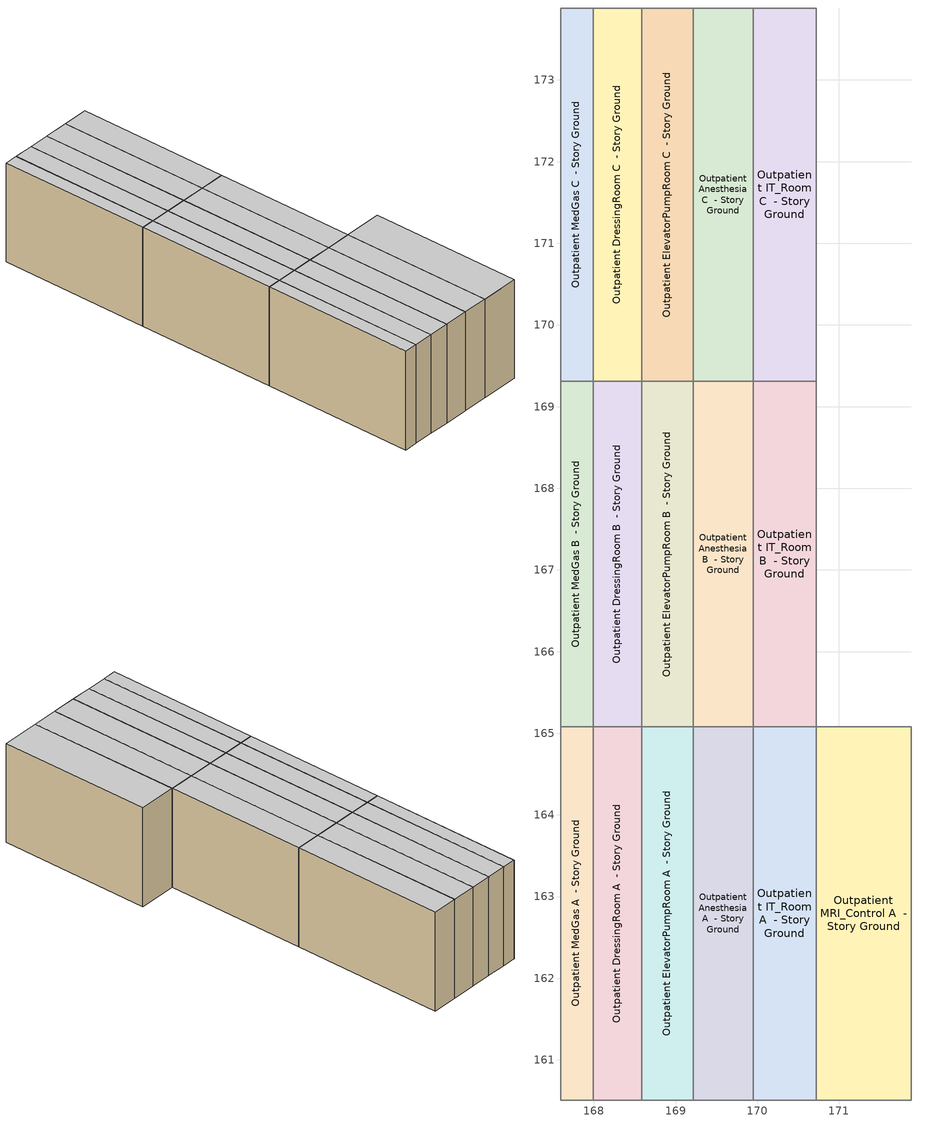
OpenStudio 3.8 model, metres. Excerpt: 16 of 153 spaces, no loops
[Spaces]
Outpatient MedGas A  - Story Ground
 floor ground (Foundation F 126 Perim 0 Area 182): 167.59,160.51 167.59,165.08 167.99,165.08 167.99,160.51 z0
 wall to Outpatient BioHazard A  - Story Ground: 167.59,165.08 167.59,160.51 z0:3.05
 wall to Outpatient MedGas B  - Story Ground: 167.99,165.08 167.59,165.08 z0:3.05
 wall to Outpatient DressingRoom A  - Story Ground: 167.99,160.51 167.99,165.08 z0:3.05
 wall adiabatic (Typical Interior Wall): 167.59,160.51 167.99,160.51 z0:3.05
 ceiling adiabatic (Typical Interior Ceiling): 167.99,160.51 167.99,165.08 167.59,165.08 167.59,160.51 z3.05
Outpatient MedGas B  - Story Ground
 floor ground (Foundation F 126 Perim 0 Area 168): 167.59,165.08 167.59,169.31 167.99,169.31 167.99,165.08 z0
 wall to Outpatient BioHazard B  - Story Ground: 167.59,169.31 167.59,165.08 z0:3.05
 wall to Outpatient MedGas C  - Story Ground: 167.99,169.31 167.59,169.31 z0:3.05
 wall to Outpatient DressingRoom B  - Story Ground: 167.99,165.08 167.99,169.31 z0:3.05
 ceiling adiabatic (Typical Interior Ceiling): 167.99,165.08 167.99,169.31 167.59,169.31 167.59,165.08 z3.05
Outpatient MedGas C  - Story Ground
 floor ground (Foundation F 126 Perim 0 Area 182): 167.59,169.31 167.59,173.88 167.99,173.88 167.99,169.31 z0
 wall to Outpatient BioHazard C  - Story Ground: 167.59,173.88 167.59,169.31 z0:3.05
 wall adiabatic (Typical Interior Wall): 167.99,173.88 167.59,173.88 z0:3.05
 wall to Outpatient DressingRoom C  - Story Ground: 167.99,169.31 167.99,173.88 z0:3.05
 ceiling adiabatic (Typical Interior Ceiling): 167.99,169.31 167.99,173.88 167.59,173.88 167.59,169.31 z3.05
Outpatient DressingRoom A  - Story Ground
 floor ground (Foundation F 126 Perim 0 Area 273): 167.99,160.51 167.99,165.08 168.59,165.08 168.59,160.51 z0
 wall to Outpatient DressingRoom B  - Story Ground: 168.59,165.08 167.99,165.08 z0:3.05
 wall to Outpatient ElevatorPumpRoom A  - Story Ground: 168.59,160.51 168.59,165.08 z0:3.05
 wall adiabatic (Typical Interior Wall): 167.99,160.51 168.59,160.51 z0:3.05
 ceiling adiabatic (Typical Interior Ceiling): 168.59,160.51 168.59,165.08 167.99,165.08 167.99,160.51 z3.05
Outpatient DressingRoom B  - Story Ground
 floor ground (Foundation F 126 Perim 0 Area 252): 167.99,165.08 167.99,169.31 168.59,169.31 168.59,165.08 z0
 wall to Outpatient DressingRoom C  - Story Ground: 168.59,169.31 167.99,169.31 z0:3.05
 wall to Outpatient ElevatorPumpRoom B  - Story Ground: 168.59,165.08 168.59,169.31 z0:3.05
 ceiling adiabatic (Typical Interior Ceiling): 168.59,165.08 168.59,169.31 167.99,169.31 167.99,165.08 z3.05
Outpatient DressingRoom C  - Story Ground
 floor ground (Foundation F 126 Perim 0 Area 273): 167.99,169.31 167.99,173.88 168.59,173.88 168.59,169.31 z0
 wall adiabatic (Typical Interior Wall): 168.59,173.88 167.99,173.88 z0:3.05
 wall to Outpatient ElevatorPumpRoom C  - Story Ground: 168.59,169.31 168.59,173.88 z0:3.05
 ceiling adiabatic (Typical Interior Ceiling): 168.59,169.31 168.59,173.88 167.99,173.88 167.99,169.31 z3.05
Outpatient ElevatorPumpRoom A  - Story Ground
 floor ground (Foundation F 126 Perim 0 Area 286): 168.59,160.51 168.59,165.08 169.21,165.08 169.21,160.51 z0
 wall to Outpatient ElevatorPumpRoom B  - Story Ground: 169.21,165.08 168.59,165.08 z0:3.05
 wall to Outpatient Anesthesia A  - Story Ground: 169.21,160.51 169.21,165.08 z0:3.05
 wall adiabatic (Typical Interior Wall): 168.59,160.51 169.21,160.51 z0:3.05
 ceiling adiabatic (Typical Interior Ceiling): 169.21,160.51 169.21,165.08 168.59,165.08 168.59,160.51 z3.05
Outpatient ElevatorPumpRoom B  - Story Ground
 floor ground (Foundation F 126 Perim 0 Area 264): 168.59,165.08 168.59,169.31 169.21,169.31 169.21,165.08 z0
 wall to Outpatient ElevatorPumpRoom C  - Story Ground: 169.21,169.31 168.59,169.31 z0:3.05
 wall to Outpatient Anesthesia B  - Story Ground: 169.21,165.08 169.21,169.31 z0:3.05
 ceiling adiabatic (Typical Interior Ceiling): 169.21,165.08 169.21,169.31 168.59,169.31 168.59,165.08 z3.05
Outpatient ElevatorPumpRoom C  - Story Ground
 floor ground (Foundation F 126 Perim 0 Area 286): 168.59,169.31 168.59,173.88 169.21,173.88 169.21,169.31 z0
 wall adiabatic (Typical Interior Wall): 169.21,173.88 168.59,173.88 z0:3.05
 wall to Outpatient Anesthesia C  - Story Ground: 169.21,169.31 169.21,173.88 z0:3.05
 ceiling adiabatic (Typical Interior Ceiling): 169.21,169.31 169.21,173.88 168.59,173.88 168.59,169.31 z3.05
Outpatient Anesthesia A  - Story Ground
 floor ground (Foundation F 126 Perim 0 Area 338): 169.21,160.51 169.21,165.08 169.95,165.08 169.95,160.51 z0
 wall to Outpatient Anesthesia B  - Story Ground: 169.95,165.08 169.21,165.08 z0:3.05
 wall to Outpatient IT_Room A  - Story Ground: 169.95,160.51 169.95,165.08 z0:3.05
 wall adiabatic (Typical Interior Wall): 169.21,160.51 169.95,160.51 z0:3.05
 ceiling adiabatic (Typical Interior Ceiling): 169.95,160.51 169.95,165.08 169.21,165.08 169.21,160.51 z3.05
Outpatient Anesthesia B  - Story Ground
 floor ground (Foundation F 126 Perim 0 Area 313): 169.21,165.08 169.21,169.31 169.95,169.31 169.95,165.08 z0
 wall to Outpatient Anesthesia C  - Story Ground: 169.95,169.31 169.21,169.31 z0:3.05
 wall to Outpatient IT_Room B  - Story Ground: 169.95,165.08 169.95,169.31 z0:3.05
 ceiling adiabatic (Typical Interior Ceiling): 169.95,165.08 169.95,169.31 169.21,169.31 169.21,165.08 z3.05
Outpatient Anesthesia C  - Story Ground
 floor ground (Foundation F 126 Perim 0 Area 338): 169.21,169.31 169.21,173.88 169.95,173.88 169.95,169.31 z0
 wall adiabatic (Typical Interior Wall): 169.95,173.88 169.21,173.88 z0:3.05
 wall to Outpatient IT_Room C  - Story Ground: 169.95,169.31 169.95,173.88 z0:3.05
 ceiling adiabatic (Typical Interior Ceiling): 169.95,169.31 169.95,173.88 169.21,173.88 169.21,169.31 z3.05
Outpatient IT_Room A  - Story Ground
 floor ground (Foundation F 126 Perim 0 Area 351): 169.95,160.51 169.95,165.08 170.72,165.08 170.72,160.51 z0
 wall to Outpatient IT_Room B  - Story Ground: 170.72,165.08 169.95,165.08 z0:3.05
 wall to Outpatient MRI_Control A  - Story Ground: 170.72,160.51 170.72,165.08 z0:3.05
 wall adiabatic (Typical Interior Wall): 169.95,160.51 170.72,160.51 z0:3.05
 ceiling adiabatic (Typical Interior Ceiling): 170.72,160.51 170.72,165.08 169.95,165.08 169.95,160.51 z3.05
Outpatient IT_Room B  - Story Ground
 floor ground (Foundation F 126 Perim 0 Area 325): 169.95,165.08 169.95,169.31 170.72,169.31 170.72,165.08 z0
 wall to Outpatient IT_Room C  - Story Ground: 170.72,169.31 169.95,169.31 z0:3.05
 wall to Outpatient MRI_Control B  - Story Ground: 170.72,165.08 170.72,169.31 z0:3.05
 ceiling adiabatic (Typical Interior Ceiling): 170.72,165.08 170.72,169.31 169.95,169.31 169.95,165.08 z3.05
Outpatient IT_Room C  - Story Ground
 floor ground (Foundation F 126 Perim 0 Area 351): 169.95,169.31 169.95,173.88 170.72,173.88 170.72,169.31 z0
 wall adiabatic (Typical Interior Wall): 170.72,173.88 169.95,173.88 z0:3.05
 wall to Outpatient MRI_Control C  - Story Ground: 170.72,169.31 170.72,173.88 z0:3.05
 ceiling adiabatic (Typical Interior Ceiling): 170.72,169.31 170.72,173.88 169.95,173.88 169.95,169.31 z3.05
Outpatient MRI_Control A  - Story Ground
 floor ground (Foundation F 126 Perim 0 Area 533): 170.72,160.51 170.72,165.08 171.89,165.08 171.89,160.51 z0
 wall to Outpatient MRI_Control B  - Story Ground: 171.89,165.08 170.72,165.08 z0:3.05
 wall to Outpatient ProcedureRoom A  - Story Ground: 171.89,160.51 171.89,165.08 z0:3.05
 wall adiabatic (Typical Interior Wall): 170.72,160.51 171.89,160.51 z0:3.05
 ceiling adiabatic (Typical Interior Ceiling): 171.89,160.51 171.89,165.08 170.72,165.08 170.72,160.51 z3.05
[Site]
Baltimore Washingto_MD_USA: Latitude {deg}=39.17; Longitude {deg}=-76.68; Time Zone {hr}=-5; Elevation {m}=47; Terrain=City
[Site:WaterMainsTemperature]
Calculation Method=Correlation; Annual Average Outdoor Air Temperature {C}=13.67; Maximum Difference In Monthly Average Outdoor Air Temperatures {deltaC}=25.27
[SizingPeriod:DesignDay] Barometric Pressure {Pa}=100762; Rain Indicator=No; Snow Indicator=No; Day of Month=21; Daylight Saving Time Indicator=No; Humidity Condition Type=Wetbulb; Dry-Bulb Temperature Range Modifier Type=DefaultMultipliers
Name | Maximum Dry-Bulb Temperature {C} | Daily Dry-Bulb Temperature Range {deltaC} | Wind Speed {m/s} | Wind Direction {deg} | Month | Day Type | Wetbulb or DewPoint at Maximum Dry-Bulb {C} | Solar Model Indicator | ASHRAE Clear Sky Optical Depth for Beam Irradiance | ASHRAE Clear Sky Optical Depth for Diffuse Irradiance | Sky Clearness
Baltimore Washingto Ann Clg .4% Condns DB=>MWB 1 | 34.4 | 10.3 | 4.4 | 280 | 7 | SummerDesignDay | 23.8 | ASHRAETau | 0.455 | 2.129
Baltimore Washingto Ann Clg .4% Condns WB=>MDB 1 | 31.5 | 10.3 | 4.4 | 280 | 7 | SummerDesignDay | 25.6 | ASHRAETau | 0.455 | 2.129
Baltimore Washingto Ann Htg 99.6% Condns DB 1 | -10 | 0 | 3.8 | 290 | 1 | WinterDesignDay | -10 | ASHRAEClearSky |  |  | 0
Baltimore Washingto August .4% Condns DB=>MCWB 1 | 36 | 10.1 | 4.4 | 280 | 8 | SummerDesignDay | 24.3 | ASHRAETau | 0.44 | 2.186
[ClimateZones]
Climate Zone Institution Name 1=ASHRAE; Climate Zone Document Name 1=ANSI/ASHRAE Standard 169; Climate Zone Document Year 1=2006; Climate Zone Value 1=ASHRAE 169-2013-4A
[Building]
ComStock DOE Ref 1980-2004|Outpatient: North Axis {deg}=90; Default Construction Set=ComStock DOE Ref 1980-2004 - Outpatient - ASHRAE 169-2013-4A; Default Schedule Set=Building Default Schedule Set; Standards Building Type=Outpatient
[Site:GroundTemperature:FCfactorMethod]
January Ground Temperature {C}=14; February Ground Temperature {C}=7.3; March Ground Temperature {C}=3.3; April Ground Temperature {C}=1.2; May Ground Temperature {C}=-0.2; June Ground Temperature {C}=5.6; July Ground Temperature {C}=10.9; August Ground Temperature {C}=16.1; September Ground Temperature {C}=21.7; October Ground Temperature {C}=25; November Ground Temperature {C}=24.8; December Ground Temperature {C}=19.9
[Construction:FfactorGroundFloor] F-Factor {W/m-K}=1.26344; PerimeterExposed {m}=0
Name | Area {m2}
Foundation F 126 Perim 0 Area 533 | 5.32856
Foundation F 126 Perim 0 Area 252 | 2.52414
Foundation F 126 Perim 0 Area 273 | 2.72926
Foundation F 126 Perim 0 Area 182 | 1.81951
Foundation F 126 Perim 0 Area 338 | 3.37909
Foundation F 126 Perim 0 Area 325 | 3.24532
Foundation F 126 Perim 0 Area 286 | 2.85923
Foundation F 126 Perim 0 Area 351 | 3.50905
Foundation F 126 Perim 0 Area 168 | 1.68276
Foundation F 126 Perim 0 Area 264 | 2.64434
Foundation F 126 Perim 0 Area 313 | 3.12512
[DefaultConstructionSet]
ComStock DOE Ref 1980-2004 - Outpatient - ASHRAE 169-2013-4A: Default Exterior Surface Constructions=Default Surface Constructions 1; Default Interior Surface Constructions=Default Surface Constructions 2; Default Ground Contact Surface Constructions=Default Surface Constructions 3; Default Exterior SubSurface Constructions=Default Sub Surface Constructions 1; Default Interior SubSurface Constructions=Default Sub Surface Constructions 2; Interior Partition Construction=Typical Interior Partition
[DefaultSurfaceConstructions]
Name | Floor Construction | Wall Construction | Roof Ceiling Construction
Default Surface Constructions 1 | Typical Insulated Exterior Mass Floor | Typical Insulated Exterior Mass Wall R-8.33 | Typical IEAD Roof R-17.24
Default Surface Constructions 2 | Typical Interior Floor | Typical Interior Wall | Typical Interior Ceiling
Default Surface Constructions 3 | Typical Insulated Carpeted 6in Slab Floor | Typical Insulated Basement Mass Wall R-9.01
[Construction]
Typical Insulated Exterior Mass Floor: Typical Insulation R-9.06, 4 in. Normalweight Concrete Floor, Typical Carpet Pad
Typical IEAD Roof R-17.24: Roof Membrane, Typical Insulation R-16.12, Metal Roof Surface
Typical Interior Floor: 100mm Normalweight concrete floor, CP02 CARPET PAD
Typical Interior Wall: G01 13mm gypsum board, G01 13mm gypsum board
Typical Interior Ceiling: CP02 CARPET PAD, 100mm Normalweight concrete floor
Typical Insulated Carpeted 6in Slab Floor: 6 in. Normalweight Concrete Floor, Typical Carpet Pad
Typical Insulated Basement Mass Wall R-9.01: Typical Insulation R-7.46, 8 in. Concrete Block Basement Wall
U 0.59 SHGC 0.36 Simple Glazing Window U-0.59 SHGC 0.36: U 0.59 SHGC 0.36 Simple Glazing U-0.59 SHGC 0.36
U 0.59 SHGC 0.36 Simple Glazing Window U-0.59 SHGC 0.36 1: U 0.59 SHGC 0.36 Simple Glazing U-0.59 SHGC 0.36 1
Typical Insulated Metal Door: F08 Metal surface, Typical Insulation R-5.94
U 0.88 SHGC 0.16 Sgl Ref-A-L Clr 6mm: REF A CLEAR LO 6MM
Typical Overhead Door: Typical Insulation R-5.94
Typical Interior Window: Clear 3mm
Typical Interior Door; Typical Interior Partition: G05 25mm wood
Typical Insulated Exterior Mass Wall R-8.33: 1IN Stucco, 8IN CONCRETE HW RefBldg, Typical Insulation R-5.94, 1/2IN Gypsum
InteriorFurnishings 1: Std Wood 6inch 1
[Material:NoMass] Roughness=Smooth; Thermal Absorptance=0.9; Solar Absorptance=0.7
Name | Thermal Resistance {m2-K/W} | Visible Absorptance
Typical Insulation R-9.06 | 1.59504 | 0.7
Typical Carpet Pad; CP02 CARPET PAD | 0.21648 | 0.8
Typical Insulation R-16.12 | 2.83962 | 0.7
Typical Insulation R-7.46 | 1.31358 | 0.7
Typical Insulation R-5.94 | 1.04695 | 0.7
[Material] Thermal Absorptance=0.9
Name | Roughness | Thickness {m} | Conductivity {W/m-K} | Density {kg/m3} | Specific Heat {J/kg-K} | Solar Absorptance | Visible Absorptance
4 in. Normalweight Concrete Floor | MediumRough | 0.1016 | 2.31 | 2322 | 832 | 0.7 | 0.7
Roof Membrane | VeryRough | 0.0095 | 0.16 | 1121.29 | 1460 | 0.7 | 0.7
Metal Roof Surface; F08 Metal surface | Smooth | 0.0008 | 45.28 | 7824 | 500 | 0.7 | 0.7
100mm Normalweight concrete floor | MediumRough | 0.1016 | 2.31045 | 2322 | 832.557 | 0.7 | 0.7
G01 13mm gypsum board | Smooth | 0.0127 | 0.160031 | 800.001 | 1090.73 | 0.7 | 0.5
6 in. Normalweight Concrete Floor | MediumRough | 0.1524 | 2.31 | 2322 | 832 | 0.7 | 0.7
8 in. Concrete Block Basement Wall | MediumRough | 0.2032 | 1.326 | 1842 | 912 | 0.7 | 0.7
G05 25mm wood | MediumSmooth | 0.0254 | 0.15 | 608 | 1630 | 0.5 | 0.5
1IN Stucco | Smooth | 0.0253 | 0.6918 | 1858 | 837 | 0.7 | 0.92
8IN CONCRETE HW RefBldg | Rough | 0.2032 | 1.311 | 2240 | 836.8 | 0.7 | 0.7
1/2IN Gypsum | Smooth | 0.0127 | 0.16 | 784.9 | 830 | 0.4 | 0.4
Std Wood 6inch 1 | MediumSmooth | 0.15 | 0.12 | 540 | 1210 | 0.7 | 0.7
[DefaultSubSurfaceConstructions]
Name | Fixed Window Construction | Operable Window Construction | Door Construction | Glass Door Construction | Overhead Door Construction | Tubular Daylight Dome Construction | Tubular Daylight Diffuser Construction
Default Sub Surface Constructions 1 | U 0.59 SHGC 0.36 Simple Glazing Window U-0.59 SHGC 0.36 | U 0.59 SHGC 0.36 Simple Glazing Window U-0.59 SHGC 0.36 1 | Typical Insulated Metal Door | U 0.88 SHGC 0.16 Sgl Ref-A-L Clr 6mm | Typical Overhead Door | Typical Interior Window | Typical Interior Window
Default Sub Surface Constructions 2 | Typical Interior Window | Typical Interior Window | Typical Interior Door
[WindowMaterial:SimpleGlazingSystem] U-Factor {W/m2-K}=3.35018; Solar Heat Gain Coefficient=0.36; Visible Transmittance=0.27
U 0.59 SHGC 0.36 Simple Glazing U-0.59 SHGC 0.36; U 0.59 SHGC 0.36 Simple Glazing U-0.59 SHGC 0.36 1
[WindowMaterial:Glazing] Optical Data Type=SpectralAverage; Infrared Transmittance at Normal Incidence=0; Front Side Infrared Hemispherical Emissivity=0.84; Conductivity {W/m-K}=0.9; Dirt Correction Factor for Solar and Visible Transmittance=1; Solar Diffusing=No
Name | Thickness {m} | Solar Transmittance at Normal Incidence | Front Side Solar Reflectance at Normal Incidence | Back Side Solar Reflectance at Normal Incidence | Visible Transmittance at Normal Incidence | Front Side Visible Reflectance at Normal Incidence | Back Side Visible Reflectance at Normal Incidence | Back Side Infrared Hemispherical Emissivity
REF A CLEAR LO 6MM | 0.006 | 0.066 | 0.341 | 0.493 | 0.08 | 0.41 | 0.37 | 0.4
Clear 3mm | 0.003 | 0.837 | 0.075 | 0.075 | 0.898 | 0.081 | 0.081 | 0.84
[SpaceType] Standards Building Type=Outpatient
Name | Default Schedule Set | Design Specification Outdoor Air Object | Standards Space Type
Outpatient MedGas - ComStock DOE Ref 1980-2004 | Outpatient MedGas Schedule Set | Outpatient MedGas Ventilation | MedGas
Outpatient DressingRoom - ComStock DOE Ref 1980-2004 | Outpatient DressingRoom Schedule Set | Outpatient DressingRoom Ventilation | DressingRoom
Outpatient ElevatorPumpRoom - ComStock DOE Ref 1980-2004 | Outpatient ElevatorPumpRoom Schedule Set | Outpatient ElevatorPumpRoom Ventilation | ElevatorPumpRoom
Outpatient Anesthesia - ComStock DOE Ref 1980-2004 | Outpatient Anesthesia Schedule Set | Outpatient Anesthesia Ventilation | Anesthesia
Outpatient IT_Room - ComStock DOE Ref 1980-2004 | Outpatient IT_Room Schedule Set | Outpatient IT_Room Ventilation | IT_Room
Outpatient MRI_Control - ComStock DOE Ref 1980-2004 | Outpatient MRI_Control Schedule Set | Outpatient MRI_Control Ventilation | MRI_Control
[BuildingStory]
Story Ground: Nominal Z Coordinate {m}=0; Nominal Floor to Floor Height {m}=3.048
[Space] Building Story=Story Ground
Name | Space Type | Thermal Zone
Outpatient MedGas A  - Story Ground | Outpatient MedGas - ComStock DOE Ref 1980-2004 | Zone Outpatient MedGas A  - Story Ground
Outpatient MedGas B  - Story Ground | Outpatient MedGas - ComStock DOE Ref 1980-2004 | Zone Outpatient MedGas B  - Story Ground
Outpatient MedGas C  - Story Ground | Outpatient MedGas - ComStock DOE Ref 1980-2004 | Zone Outpatient MedGas C  - Story Ground
Outpatient DressingRoom A  - Story Ground | Outpatient DressingRoom - ComStock DOE Ref 1980-2004 | Zone Outpatient DressingRoom A  - Story Ground
Outpatient DressingRoom B  - Story Ground | Outpatient DressingRoom - ComStock DOE Ref 1980-2004 | Zone Outpatient DressingRoom B  - Story Ground
Outpatient DressingRoom C  - Story Ground | Outpatient DressingRoom - ComStock DOE Ref 1980-2004 | Zone Outpatient DressingRoom C  - Story Ground
Outpatient ElevatorPumpRoom A  - Story Ground | Outpatient ElevatorPumpRoom - ComStock DOE Ref 1980-2004 | Zone Outpatient ElevatorPumpRoom A  - Story Ground
Outpatient ElevatorPumpRoom B  - Story Ground | Outpatient ElevatorPumpRoom - ComStock DOE Ref 1980-2004 | Zone Outpatient ElevatorPumpRoom B  - Story Ground
Outpatient ElevatorPumpRoom C  - Story Ground | Outpatient ElevatorPumpRoom - ComStock DOE Ref 1980-2004 | Zone Outpatient ElevatorPumpRoom C  - Story Ground
Outpatient Anesthesia A  - Story Ground | Outpatient Anesthesia - ComStock DOE Ref 1980-2004 | Zone Outpatient Anesthesia A  - Story Ground
Outpatient Anesthesia B  - Story Ground | Outpatient Anesthesia - ComStock DOE Ref 1980-2004 | Zone Outpatient Anesthesia B  - Story Ground
Outpatient Anesthesia C  - Story Ground | Outpatient Anesthesia - ComStock DOE Ref 1980-2004 | Zone Outpatient Anesthesia C  - Story Ground
Outpatient IT_Room A  - Story Ground | Outpatient IT_Room - ComStock DOE Ref 1980-2004 | Zone Outpatient IT_Room A  - Story Ground
Outpatient IT_Room B  - Story Ground | Outpatient IT_Room - ComStock DOE Ref 1980-2004 | Zone Outpatient IT_Room B  - Story Ground
Outpatient IT_Room C  - Story Ground | Outpatient IT_Room - ComStock DOE Ref 1980-2004 | Zone Outpatient IT_Room C  - Story Ground
Outpatient MRI_Control A  - Story Ground | Outpatient MRI_Control - ComStock DOE Ref 1980-2004 | Zone Outpatient MRI_Control A  - Story Ground
[ThermalZone] Multiplier=1; Use Ideal Air Loads=No
Name | Thermostat
Zone Outpatient MedGas A  - Story Ground | Outpatient MedGas - ComStock DOE Ref 1980-2004 Thermostat
Zone Outpatient MedGas B  - Story Ground | Outpatient MedGas - ComStock DOE Ref 1980-2004 Thermostat 1
Zone Outpatient MedGas C  - Story Ground | Outpatient MedGas - ComStock DOE Ref 1980-2004 Thermostat 2
Zone Outpatient DressingRoom A  - Story Ground | Outpatient DressingRoom - ComStock DOE Ref 1980-2004 Thermostat
Zone Outpatient DressingRoom B  - Story Ground | Outpatient DressingRoom - ComStock DOE Ref 1980-2004 Thermostat 1
Zone Outpatient DressingRoom C  - Story Ground | Outpatient DressingRoom - ComStock DOE Ref 1980-2004 Thermostat 2
Zone Outpatient ElevatorPumpRoom A  - Story Ground | Outpatient ElevatorPumpRoom - ComStock DOE Ref 1980-2004 Thermostat
Zone Outpatient ElevatorPumpRoom B  - Story Ground | Outpatient ElevatorPumpRoom - ComStock DOE Ref 1980-2004 Thermostat 1
Zone Outpatient ElevatorPumpRoom C  - Story Ground | Outpatient ElevatorPumpRoom - ComStock DOE Ref 1980-2004 Thermostat 2
Zone Outpatient Anesthesia A  - Story Ground | Outpatient Anesthesia - ComStock DOE Ref 1980-2004 Thermostat
Zone Outpatient Anesthesia B  - Story Ground | Outpatient Anesthesia - ComStock DOE Ref 1980-2004 Thermostat 1
Zone Outpatient Anesthesia C  - Story Ground | Outpatient Anesthesia - ComStock DOE Ref 1980-2004 Thermostat 2
Zone Outpatient IT_Room A  - Story Ground | Outpatient IT_Room - ComStock DOE Ref 1980-2004 Thermostat
Zone Outpatient IT_Room B  - Story Ground | Outpatient IT_Room - ComStock DOE Ref 1980-2004 Thermostat 1
Zone Outpatient IT_Room C  - Story Ground | Outpatient IT_Room - ComStock DOE Ref 1980-2004 Thermostat 2
Zone Outpatient MRI_Control A  - Story Ground | Outpatient MRI_Control - ComStock DOE Ref 1980-2004 Thermostat
[Lights:Definition] Design Level Calculation Method=Watts/Area; Fraction Visible=0.2; Return Air Fraction=0
Name | Watts per Space Floor Area {W/m2} | Fraction Radiant
Outpatient MRI_Control - ComStock DOE Ref 1980-2004 General Lights Definition | 9.09114 | 0.31
Outpatient DressingRoom - ComStock DOE Ref 1980-2004 General Lights Definition | 8.57624 | 0.31
Outpatient IT_Room - ComStock DOE Ref 1980-2004 General Lights Definition | 6.48665 | 0.31
Outpatient Anesthesia - ComStock DOE Ref 1980-2004 General Lights Definition | 3.00501 | 0.31
Outpatient Anesthesia - ComStock DOE Ref 1980-2004 Task Lights Definition | 26.7515 | 0.125
Outpatient ElevatorPumpRoom - ComStock DOE Ref 1980-2004 General Lights Definition | 4.99605 | 0.31
Outpatient ElevatorPumpRoom - ComStock DOE Ref 1980-2004 Task Lights Definition | 5.1427 | 0.125
Outpatient MedGas - ComStock DOE Ref 1980-2004 General Lights Definition | 5.24604 | 0.31
[ElectricEquipment:Definition] Design Level Calculation Method=Watts/Area; Fraction Latent=0; Fraction Radiant=0.5; Fraction Lost=0
Name | Watts per Space Floor Area {W/m2}
Outpatient Anesthesia Elec Equip Definition | 21.5278
Outpatient DressingRoom Elec Equip Definition; Outpatient IT_Room Elec Equip Definition; Outpatient MRI_Control Elec Equip Definition | 11.8403
Outpatient MedGas Elec Equip Definition | 1.07639
[ElectricEquipment]
Name | Electric Equipment Definition | Space or SpaceType
Outpatient Anesthesia Elec Equip | Outpatient Anesthesia Elec Equip Definition | Outpatient Anesthesia - ComStock DOE Ref 1980-2004
Outpatient DressingRoom Elec Equip | Outpatient DressingRoom Elec Equip Definition | Outpatient DressingRoom - ComStock DOE Ref 1980-2004
Outpatient IT_Room Elec Equip | Outpatient IT_Room Elec Equip Definition | Outpatient IT_Room - ComStock DOE Ref 1980-2004
Outpatient MedGas Elec Equip | Outpatient MedGas Elec Equip Definition | Outpatient MedGas - ComStock DOE Ref 1980-2004
Outpatient MRI_Control Elec Equip | Outpatient MRI_Control Elec Equip Definition | Outpatient MRI_Control - ComStock DOE Ref 1980-2004
[DesignSpecification:OutdoorAir]
Name | Outdoor Air Method | Outdoor Air Flow per Floor Area {m3/s-m2} | Outdoor Air Flow per Person {m3/s-person} | Outdoor Air Flow Air Changes per Hour {1/hr}
Outpatient Anesthesia Ventilation | Sum | 0.002286
Outpatient DressingRoom Ventilation; Outpatient IT_Room Ventilation | Sum |  | 0.00943895
Outpatient ElevatorPumpRoom Ventilation |  | 0 | 0 | 0
Outpatient MedGas Ventilation | Sum | 0.000762
Outpatient MRI_Control Ventilation | Sum | 0.001524
[DefaultScheduleSet]
Name | Number of People Schedule | People Activity Level Schedule | Lighting Schedule | Electric Equipment Schedule | Infiltration Schedule | Hours of Operation Schedule
Outpatient Anesthesia Schedule Set; Outpatient DressingRoom Schedule Set; Outpatient ElevatorPumpRoom Schedule Set; Outpatient IT_Room Schedule Set; Outpatient MedGas Schedule Set; Outpatient MRI_Control Schedule Set | Outpatient Bldg Occ | Outpatient Activity | Outpatient Bldg Light | Outpatient Bldg Equip | Outpatient Infil
Building Default Schedule Set |  |  |  |  |  | Building Hours of Operation NonResidential
[People:Definition] Number of People Calculation Method=People/Area; Fraction Radiant=0.3
Name | People per Space Floor Area {person/m2}
Outpatient DressingRoom People Definition; Outpatient IT_Room People Definition | 0.0500522
Outpatient MRI_Control People Definition | 0.199993
[People] Work Efficiency Schedule=Work Efficiency Schedule; Clothing Insulation Schedule=Clothing Schedule; Air Velocity Schedule=Air Velocity Schedule; Multiplier=1
Name | People Definition | Space or SpaceType
Outpatient DressingRoom People | Outpatient DressingRoom People Definition | Outpatient DressingRoom - ComStock DOE Ref 1980-2004
Outpatient IT_Room People | Outpatient IT_Room People Definition | Outpatient IT_Room - ComStock DOE Ref 1980-2004
Outpatient MRI_Control People | Outpatient MRI_Control People Definition | Outpatient MRI_Control - ComStock DOE Ref 1980-2004
[Exterior:Lights:Definition]
Name | Design Level {W}
Parking Areas and Drives Def (W/ft^2) | 0.0497494
Building Facades Def (W/ft^2) | 0.25
Main Entries Def (W/ft) | 30
Other Doors Def (W/ft) | 25
[Exterior:Lights] Schedule=Always On Discrete; Control Option=AstronomicalClock
Name | Exterior Lights Definition | Multiplier
Parking Areas and Drives | Parking Areas and Drives Def (W/ft^2) | 75937.5
Building Facades | Building Facades Def (W/ft^2) | 3883.26
Main Entries | Main Entries Def (W/ft) | 8
Other Doors | Other Doors Def (W/ft) | 15.57
[ThermostatSetpoint:DualSetpoint] Heating Setpoint Temperature Schedule=Outpatient HtgSetp; Cooling Setpoint Temperature Schedule=Outpatient ClgSetp
Outpatient Anesthesia - ComStock DOE Ref 1980-2004 Thermostat; Outpatient Anesthesia - ComStock DOE Ref 1980-2004 Thermostat 1; Outpatient Anesthesia - ComStock DOE Ref 1980-2004 Thermostat 2; Outpatient DressingRoom - ComStock DOE Ref 1980-2004 Thermostat; Outpatient DressingRoom - ComStock DOE Ref 1980-2004 Thermostat 1; Outpatient DressingRoom - ComStock DOE Ref 1980-2004 Thermostat 2; Outpatient ElevatorPumpRoom - ComStock DOE Ref 1980-2004 Thermostat; Outpatient ElevatorPumpRoom - ComStock DOE Ref 1980-2004 Thermostat 1; Outpatient ElevatorPumpRoom - ComStock DOE Ref 1980-2004 Thermostat 2; Outpatient IT_Room - ComStock DOE Ref 1980-2004 Thermostat; Outpatient IT_Room - ComStock DOE Ref 1980-2004 Thermostat 1; Outpatient IT_Room - ComStock DOE Ref 1980-2004 Thermostat 2; Outpatient MedGas - ComStock DOE Ref 1980-2004 Thermostat; Outpatient MedGas - ComStock DOE Ref 1980-2004 Thermostat 1; Outpatient MedGas - ComStock DOE Ref 1980-2004 Thermostat 2; Outpatient MRI_Control - ComStock DOE Ref 1980-2004 Thermostat
[AvailabilityManager:NightCycle] Applicability Schedule=Always On Discrete; Control Type=CycleOnAny; Thermostat Tolerance {deltaC}=1; Cycling Run Time {s}=1800
Availability Manager Night Cycle 1; Availability Manager Night Cycle 2; Availability Manager Night Cycle 3; Availability Manager Night Cycle 4; Availability Manager Night Cycle 5; Availability Manager Night Cycle 6; Availability Manager Night Cycle 7; Availability Manager Night Cycle 8; Availability Manager Night Cycle 9; Availability Manager Night Cycle 10; Availability Manager Night Cycle 11; Availability Manager Night Cycle 12; Availability Manager Night Cycle 13; Availability Manager Night Cycle 14; Availability Manager Night Cycle 15; Availability Manager Night Cycle 16; Availability Manager Night Cycle 17; Availability Manager Night Cycle 18; Availability Manager Night Cycle 19; Availability Manager Night Cycle 20; Availability Manager Night Cycle 21; Availability Manager Night Cycle 22; Availability Manager Night Cycle 23; Availability Manager Night Cycle 24; Availability Manager Night Cycle 25; Availability Manager Night Cycle 26; Availability Manager Night Cycle 27; Availability Manager Night Cycle 28; Availability Manager Night Cycle 29; Availability Manager Night Cycle 30; Availability Manager Night Cycle 31; Availability Manager Night Cycle 32; Availability Manager Night Cycle 33; Availability Manager Night Cycle 34; Availability Manager Night Cycle 35; Availability Manager Night Cycle 36; Availability Manager Night Cycle 37; Availability Manager Night Cycle 38; Availability Manager Night Cycle 39; Availability Manager Night Cycle 40; Availability Manager Night Cycle 41; Availability Manager Night Cycle 42; Availability Manager Night Cycle 43; Availability Manager Night Cycle 44; Availability Manager Night Cycle 45; Availability Manager Night Cycle 46; Availability Manager Night Cycle 47; Availability Manager Night Cycle 48; Availability Manager Night Cycle 49; Availability Manager Night Cycle 50; Availability Manager Night Cycle 51; Availability Manager Night Cycle 52; Availability Manager Night Cycle 53; Availability Manager Night Cycle 54; Availability Manager Night Cycle 55; Availability Manager Night Cycle 56; Availability Manager Night Cycle 57; Availability Manager Night Cycle 58; Availability Manager Night Cycle 59; Availability Manager Night Cycle 60; Availability Manager Night Cycle 61; Availability Manager Night Cycle 62; Availability Manager Night Cycle 63; Availability Manager Night Cycle 64; Availability Manager Night Cycle 65; Availability Manager Night Cycle 66; Availability Manager Night Cycle 67; Availability Manager Night Cycle 68; Availability Manager Night Cycle 69; Availability Manager Night Cycle 70; Availability Manager Night Cycle 71
[InternalMass:Definition]
Internal Mass Definition 2: Construction=InteriorFurnishings 1; Design Level Calculation Method=SurfaceArea/Area; Surface Area per Space Floor Area=2
[InternalMass] Internal Mass Definition=Internal Mass Definition 2; Multiplier=1
Name | Space or SpaceType
Outpatient MRI_Control A  - Story Ground Mass | Outpatient MRI_Control A  - Story Ground
Outpatient DressingRoom B  - Story Ground Mass | Outpatient DressingRoom B  - Story Ground
Outpatient DressingRoom A  - Story Ground Mass | Outpatient DressingRoom A  - Story Ground
Outpatient MedGas C  - Story Ground Mass | Outpatient MedGas C  - Story Ground
Outpatient Anesthesia C  - Story Ground Mass | Outpatient Anesthesia C  - Story Ground
Outpatient IT_Room B  - Story Ground Mass | Outpatient IT_Room B  - Story Ground
Outpatient ElevatorPumpRoom C  - Story Ground Mass | Outpatient ElevatorPumpRoom C  - Story Ground
Outpatient IT_Room A  - Story Ground Mass | Outpatient IT_Room A  - Story Ground
Outpatient MedGas B  - Story Ground Mass | Outpatient MedGas B  - Story Ground
Outpatient MedGas A  - Story Ground Mass | Outpatient MedGas A  - Story Ground
Outpatient DressingRoom C  - Story Ground Mass | Outpatient DressingRoom C  - Story Ground
Outpatient ElevatorPumpRoom A  - Story Ground Mass | Outpatient ElevatorPumpRoom A  - Story Ground
Outpatient ElevatorPumpRoom B  - Story Ground Mass | Outpatient ElevatorPumpRoom B  - Story Ground
Outpatient Anesthesia A  - Story Ground Mass | Outpatient Anesthesia A  - Story Ground
Outpatient IT_Room C  - Story Ground Mass | Outpatient IT_Room C  - Story Ground
Outpatient Anesthesia B  - Story Ground Mass | Outpatient Anesthesia B  - Story Ground
[Lights] Fraction Replaceable=1
Name | Lights Definition | Space or SpaceType
Outpatient MRI_Control - ComStock DOE Ref 1980-2004 General Lighting | Outpatient MRI_Control - ComStock DOE Ref 1980-2004 General Lights Definition | Outpatient MRI_Control - ComStock DOE Ref 1980-2004
Outpatient DressingRoom - ComStock DOE Ref 1980-2004 General Lighting | Outpatient DressingRoom - ComStock DOE Ref 1980-2004 General Lights Definition | Outpatient DressingRoom - ComStock DOE Ref 1980-2004
Outpatient IT_Room - ComStock DOE Ref 1980-2004 General Lighting | Outpatient IT_Room - ComStock DOE Ref 1980-2004 General Lights Definition | Outpatient IT_Room - ComStock DOE Ref 1980-2004
Outpatient Anesthesia - ComStock DOE Ref 1980-2004 General Lighting | Outpatient Anesthesia - ComStock DOE Ref 1980-2004 General Lights Definition | Outpatient Anesthesia - ComStock DOE Ref 1980-2004
Outpatient Anesthesia - ComStock DOE Ref 1980-2004 Task Lighting | Outpatient Anesthesia - ComStock DOE Ref 1980-2004 Task Lights Definition | Outpatient Anesthesia - ComStock DOE Ref 1980-2004
Outpatient ElevatorPumpRoom - ComStock DOE Ref 1980-2004 General Lighting | Outpatient ElevatorPumpRoom - ComStock DOE Ref 1980-2004 General Lights Definition | Outpatient ElevatorPumpRoom - ComStock DOE Ref 1980-2004
Outpatient ElevatorPumpRoom - ComStock DOE Ref 1980-2004 Task Lighting | Outpatient ElevatorPumpRoom - ComStock DOE Ref 1980-2004 Task Lights Definition | Outpatient ElevatorPumpRoom - ComStock DOE Ref 1980-2004
Outpatient MedGas - ComStock DOE Ref 1980-2004 General Lighting | Outpatient MedGas - ComStock DOE Ref 1980-2004 General Lights Definition | Outpatient MedGas - ComStock DOE Ref 1980-2004
[Schedule:Ruleset]
Name | Default Day Schedule | Summer Design Day Schedule | Winter Design Day Schedule
Outpatient Bldg Occ | Outpatient Bldg Occ Default | Outpatient Bldg Occ Summer Design Day | Outpatient Bldg Occ Winter Design Day
Outpatient Activity | Outpatient Activity Default | Outpatient Activity Summer Design Day | Outpatient Activity Winter Design Day
Outpatient Bldg Light | Outpatient Bldg Light Default | Outpatient Bldg Light Summer Design Day | Outpatient Bldg Light Winter Design Day
Outpatient Bldg Equip | Outpatient Bldg Equip Default | Outpatient Bldg Equip Summer Design Day | Outpatient Bldg Equip Winter Design Day
Outpatient Infil | Outpatient Infil Default | Outpatient Infil Summer Design Day | Outpatient Infil Winter Design Day
Clothing Schedule | Clothing Schedule Default Winter Clothes
Air Velocity Schedule | Air Velocity Schedule Default
Work Efficiency Schedule | Work Efficiency Schedule Default
Outpatient HtgSetp | Outpatient HtgSetp Default | Outpatient HtgSetp Summer Design Day | Outpatient HtgSetp Winter Design Day
Outpatient ClgSetp | Outpatient ClgSetp Default | Outpatient ClgSetp Summer Design Day | Outpatient ClgSetp Winter Design Day
Building Hours of Operation NonResidential | Building Hours of Operation NonResidential Default | Building Hours of Operation NonResidential Summer Design Day | Building Hours of Operation NonResidential Winter Design Day
[Schedule:Day]
Outpatient Bldg Occ Default: Average, 8, 0, 0.05, 8, 15, 0.06875, 8, 30, 0.0875, 8, 45, 0.10625, 9, 0, 0.125, 9, 15, 0.14375, 9, 30, 0.1625, 9, 45, 0.18125, 10, 0, 0.2, 10, 30, 0.2, 10, 45, 0.275, 11, 0, 0.35, 11, 15, 0.425, 11, 30, 0.5, 11, 45, 0.6, 12, 0, 0.7, 12, 15, 0.8, 12, 30, 0.9, 14, 0, 0.9, 14, 15, 0.85, 14, 30, 0.8, 14, 45, 0.75, 15, 0, 0.7, 15, 15, 0.65, 15, 30, 0.6, 15, 45, 0.55, 16, 0, 0.5, 16, 15, 0.4625, 16, 30, 0.425, 16, 45, 0.3875, 17, 0, 0.35, 17, 15, 0.3125, 17, 30, 0.275, 17, 45, 0.2375, 18, 0, 0.2, 18, 15, 0.18125, 18, 30, 0.1625, 18, 45, 0.14375, 19, 0, 0.125, 19, 15, 0.10625, 19, 30, 0.0875, 19, 45, 0.06875, 20, 0, 0.05, 24, 0, 0.05
Outpatient Bldg Occ Summer Design Day: 4, 0, 0.05, 6, 0, 0.2, 7, 0, 0.5, 18, 0, 0.9, 20, 0, 0.5, 22, 0, 0.2, 24, 0, 0.05
Outpatient Bldg Occ Sat Day: Average, 9, 15, 0.05, 9, 30, 0.06875, 9, 45, 0.0875, 10, 0, 0.10625, 10, 15, 0.125, 10, 30, 0.14375, 10, 45, 0.1625, 11, 0, 0.18125, 11, 15, 0.2, 11, 30, 0.2125, 11, 45, 0.225, 12, 0, 0.2375, 12, 15, 0.25, 12, 30, 0.2625, 12, 45, 0.275, 13, 0, 0.2875, 13, 15, 0.3, 14, 22, 0.3, 14, 37, 0.288235, 14, 52, 0.276471, 15, 7, 0.264706, 15, 22, 0.252941, 15, 37, 0.241176, 15, 52, 0.229412, 16, 7, 0.217647, 16, 22, 0.205882, 16, 30, 0.2, 17, 30, 0.2, 17, 45, 0.190625, 18, 0, 0.18125, 18, 15, 0.171875, 18, 30, 0.1625, 18, 45, 0.153125, 19, 0, 0.14375, 19, 15, 0.134375, 19, 30, 0.125, 19, 45, 0.115625, 20, 0, 0.10625, 20, 15, 0.096875, 20, 30, 0.0875, 20, 45, 0.078125, 21, 0, 0.06875, 21, 15, 0.059375, 21, 30, 0.05, 24, 0, 0.05
Outpatient Bldg Occ Winter Design Day: 8, 0, 0, 17, 0, 0.05, 24, 0, 0
Outpatient Bldg Occ WntrDsn|Sun Day: Average, 10, 15, 0, 19, 30, 0.05, 24, 0, 0
Outpatient Activity Default; autogen Outpatient Activity 0_day_sch; autogen Outpatient Activity 1_day_sch: Average, 24, 0, 120
Outpatient Activity Winter Design Day; Outpatient Activity Summer Design Day: 24, 0, 120
Outpatient Bldg Light Default: Average, 8, 0, 0.1, 8, 15, 0.125, 8, 30, 0.15, 8, 45, 0.175, 9, 0, 0.2, 9, 15, 0.225, 9, 30, 0.25, 9, 45, 0.275, 10, 0, 0.3, 10, 30, 0.3, 10, 45, 0.375, 11, 0, 0.45, 11, 15, 0.525, 11, 30, 0.6, 11, 45, 0.675, 12, 0, 0.75, 12, 15, 0.825, 12, 30, 0.9, 14, 0, 0.9, 14, 15, 0.8625, 14, 30, 0.825, 14, 45, 0.7875, 15, 0, 0.75, 15, 15, 0.7125, 15, 30, 0.675, 15, 45, 0.6375, 16, 0, 0.6, 16, 15, 0.5625, 16, 30, 0.525, 16, 45, 0.4875, 17, 0, 0.45, 17, 15, 0.4125, 17, 30, 0.375, 17, 45, 0.3375, 18, 0, 0.3, 18, 15, 0.275, 18, 30, 0.25, 18, 45, 0.225, 19, 0, 0.2, 19, 15, 0.175, 19, 30, 0.15, 19, 45, 0.125, 20, 0, 0.1, 24, 0, 0.1
Outpatient Bldg Light Summer Design Day: 4, 0, 0.1, 6, 0, 0.3, 7, 0, 0.6, 18, 0, 0.9, 20, 0, 0.6, 22, 0, 0.3, 24, 0, 0.1
Outpatient Bldg Light Sat Day: Average, 9, 15, 0.1, 9, 30, 0.125, 9, 45, 0.15, 10, 0, 0.175, 10, 15, 0.2, 10, 30, 0.225, 10, 45, 0.25, 11, 0, 0.275, 11, 15, 0.3, 11, 30, 0.3125, 11, 45, 0.325, 12, 0, 0.3375, 12, 15, 0.35, 12, 30, 0.3625, 12, 45, 0.375, 13, 0, 0.3875, 13, 15, 0.4, 14, 22, 0.4, 14, 37, 0.388235, 14, 52, 0.376471, 15, 7, 0.364706, 15, 22, 0.352941, 15, 37, 0.341176, 15, 52, 0.329412, 16, 7, 0.317647, 16, 22, 0.305882, 16, 30, 0.3, 17, 30, 0.3, 17, 45, 0.2875, 18, 0, 0.275, 18, 15, 0.2625, 18, 30, 0.25, 18, 45, 0.2375, 19, 0, 0.225, 19, 15, 0.2125, 19, 30, 0.2, 19, 45, 0.1875, 20, 0, 0.175, 20, 15, 0.1625, 20, 30, 0.15, 20, 45, 0.1375, 21, 0, 0.125, 21, 15, 0.1125, 21, 30, 0.1, 24, 0, 0.1
Outpatient Bldg Light Winter Design Day: 8, 0, 0.05, 17, 0, 0.1, 24, 0, 0.05
Outpatient Bldg Light WntrDsn|Sun Day: Average, 10, 15, 0.05, 19, 30, 0.1, 24, 0, 0.05
Outpatient Bldg Equip Default: Average, 8, 0, 0.3, 8, 15, 0.325, 8, 30, 0.35, 8, 45, 0.375, 9, 0, 0.4, 9, 15, 0.425, 9, 30, 0.45, 9, 45, 0.475, 10, 0, 0.5, 10, 15, 0.5625, 10, 30, 0.625, 10, 45, 0.6875, 11, 0, 0.75, 11, 15, 0.8125, 11, 30, 0.875, 11, 45, 0.9375, 12, 0, 1, 14, 0, 1, 14, 15, 0.9375, 14, 30, 0.875, 14, 45, 0.8125, 15, 0, 0.75, 15, 15, 0.6875, 15, 30, 0.625, 15, 45, 0.5625, 16, 0, 0.5, 16, 15, 0.475, 16, 30, 0.45, 16, 45, 0.425, 17, 0, 0.4, 17, 15, 0.375, 17, 30, 0.35, 17, 45, 0.325, 18, 0, 0.3, 24, 0, 0.3
Outpatient Bldg Equip Summer Design Day: 4, 0, 0.3, 6, 0, 0.5, 18, 0, 1, 20, 0, 0.5, 24, 0, 0.3
Outpatient Bldg Equip Sat Day: Average, 9, 15, 0.3, 9, 30, 0.325, 9, 45, 0.35, 10, 0, 0.375, 10, 15, 0.4, 10, 30, 0.425, 10, 45, 0.45, 11, 0, 0.475, 11, 15, 0.5, 11, 30, 0.5375, 11, 45, 0.575, 12, 0, 0.6125, 12, 15, 0.65, 12, 30, 0.6875, 12, 45, 0.725, 13, 0, 0.7625, 13, 15, 0.8, 14, 22, 0.8, 14, 37, 0.764706, 14, 52, 0.729412, 15, 7, 0.694118, 15, 22, 0.658824, 15, 37, 0.623529, 15, 52, 0.588235, 16, 7, 0.552941, 16, 22, 0.517647, 16, 30, 0.5, 17, 30, 0.5, 17, 45, 0.4875, 18, 0, 0.475, 18, 15, 0.4625, 18, 30, 0.45, 18, 45, 0.4375, 19, 0, 0.425, 19, 15, 0.4125, 19, 30, 0.4, 19, 45, 0.3875, 20, 0, 0.375, 20, 15, 0.3625, 20, 30, 0.35, 20, 45, 0.3375, 21, 0, 0.325, 21, 15, 0.3125, 21, 30, 0.3, 24, 0, 0.3
Outpatient Bldg Equip Winter Design Day: 8, 0, 0.3, 17, 0, 0.5, 24, 0, 0.3
Outpatient Bldg Equip WntrDsn|Sun Day: Average, 10, 15, 0.3, 19, 30, 0.5, 24, 0, 0.3
Outpatient Infil Default; Clothing Schedule Summer Clothes: 24, 0, 0.5
Outpatient Infil Winter Design Day; Outpatient Infil Summer Design Day; Clothing Schedule Default Winter Clothes; Building Hours of Operation NonResidential Winter Design Day; Building Hours of Operation NonResidential Summer Design Day: 24, 0, 1
Air Velocity Schedule Default: 24, 0, 0.2
Work Efficiency Schedule Default: 24, 0, 0
Outpatient HtgSetp Default: Average, 10, 0, 18.3, 15, 0, 21.1, 24, 0, 18.3
Outpatient HtgSetp Summer Design Day: 5, 0, 18.3, 18, 0, 21.1, 24, 0, 18.3
Outpatient HtgSetp Wknd Day; autogen Schedule Rule 11 1_day_sch: Average, 24, 0, 18.3
Outpatient HtgSetp Winter Design Day: 7, 0, 18.3, 15, 0, 21.1, 24, 0, 18.3
Outpatient ClgSetp Default: Average, 10, 0, 25, 15, 0, 22.2, 24, 0, 25
Outpatient ClgSetp Summer Design Day: 5, 0, 25, 18, 0, 22.2, 24, 0, 25
Outpatient ClgSetp Wknd Day; autogen Schedule Rule 12 1_day_sch: Average, 24, 0, 25
Outpatient ClgSetp Winter Design Day: 7, 0, 25, 15, 0, 22.2, 24, 0, 25
Building Hours of Operation NonResidential Default: 11, 0, 0, 17, 0, 1, 24, 0, 0
Building Hours of Operation NonResidential Saturday; Building Hours of Operation NonResidential Sunday: 10, 15, 0, 19, 30, 1, 24, 0, 0
[Schedule:Rule]
Schedule Rule 1: Schedule Ruleset=Outpatient Bldg Occ; Rule Order=1; Day Schedule=Outpatient Bldg Occ Sat Day; Apply Saturday=Yes; Date Specification Type=DateRange; Start Month=1; Start Day=1; End Month=12; End Day=31
Schedule Rule 2: Schedule Ruleset=Outpatient Bldg Occ; Rule Order=0; Day Schedule=Outpatient Bldg Occ WntrDsn|Sun Day; Date Specification Type=DateRange; Start Month=1; Start Day=1; End Month=12; End Day=31; Apply Sunday=Yes
Schedule Rule 3: Schedule Ruleset=Outpatient Bldg Light; Rule Order=1; Day Schedule=Outpatient Bldg Light Sat Day; Apply Saturday=Yes; Date Specification Type=DateRange; Start Month=1; Start Day=1; End Month=12; End Day=31
Schedule Rule 4: Schedule Ruleset=Outpatient Bldg Light; Rule Order=0; Day Schedule=Outpatient Bldg Light WntrDsn|Sun Day; Date Specification Type=DateRange; Start Month=1; Start Day=1; End Month=12; End Day=31; Apply Sunday=Yes
Schedule Rule 5: Schedule Ruleset=Outpatient Bldg Equip; Rule Order=1; Day Schedule=Outpatient Bldg Equip Sat Day; Apply Saturday=Yes; Date Specification Type=DateRange; Start Month=1; Start Day=1; End Month=12; End Day=31
Schedule Rule 6: Schedule Ruleset=Outpatient Bldg Equip; Rule Order=0; Day Schedule=Outpatient Bldg Equip WntrDsn|Sun Day; Date Specification Type=DateRange; Start Month=1; Start Day=1; End Month=12; End Day=31; Apply Sunday=Yes
Schedule Rule 7: Schedule Ruleset=Clothing Schedule; Rule Order=0; Day Schedule=Clothing Schedule Summer Clothes; Date Specification Type=DateRange; Start Month=5; Start Day=1; End Month=9; End Day=30
Schedule Rule 11: Schedule Ruleset=Outpatient HtgSetp; Rule Order=0; Day Schedule=Outpatient HtgSetp Wknd Day; Apply Saturday=Yes; Date Specification Type=DateRange; Start Month=1; Start Day=1; End Month=12; End Day=31; Apply Sunday=Yes
Schedule Rule 12: Schedule Ruleset=Outpatient ClgSetp; Rule Order=0; Day Schedule=Outpatient ClgSetp Wknd Day; Apply Saturday=Yes; Date Specification Type=DateRange; Start Month=1; Start Day=1; End Month=12; End Day=31; Apply Sunday=Yes
Building Hours of Operation NonResidential Saturday Rule: Schedule Ruleset=Building Hours of Operation NonResidential; Rule Order=1; Day Schedule=Building Hours of Operation NonResidential Saturday; Apply Saturday=Yes; Date Specification Type=DateRange; Start Month=1; Start Day=1; End Month=12; End Day=31
Building Hours of Operation NonResidential Sunday Rule: Schedule Ruleset=Building Hours of Operation NonResidential; Rule Order=0; Day Schedule=Building Hours of Operation NonResidential Sunday; Date Specification Type=DateRange; Start Month=1; Start Day=1; End Month=12; End Day=31; Apply Sunday=Yes
autogen Outpatient Activity 0: Schedule Ruleset=Outpatient Activity; Rule Order=0; Day Schedule=autogen Outpatient Activity 0_day_sch; Apply Saturday=Yes; Date Specification Type=SpecificDates; Apply Sunday=Yes; Apply Monday=Yes; Apply Tuesday=Yes; Apply Wednesday=Yes; Apply Thursday=Yes; Apply Friday=Yes; Specific Month 1=1; Specific Day 1=6; Specific Month 2=1; Specific Day 2=13; Specific Month 3=1; Specific Day 3=20; Specific Month 4=1; Specific Day 4=27; Specific Month 5=2; Specific Day 5=3; Specific Month 6=2; Specific Day 6=10; Specific Month 7=2; Specific Day 7=17; Specific Month 8=2; Specific Day 8=24; Specific Month 9=3; Specific Day 9=3; Specific Month 10=3; Specific Day 10=10; Specific Month 11=3; Specific Day 11=17; Specific Month 12=3; Specific Day 12=24; Specific Month 13=3; Specific Day 13=31; Specific Month 14=4; Specific Day 14=7; Specific Month 15=4; Specific Day 15=14; Specific Month 16=4; Specific Day 16=21; Specific Month 17=4; Specific Day 17=28; Specific Month 18=5; Specific Day 18=5; Specific Month 19=5; Specific Day 19=12; Specific Month 20=5; Specific Day 20=19; Specific Month 21=5; Specific Day 21=26; Specific Month 22=6; Specific Day 22=2; Specific Month 23=6; Specific Day 23=9; Specific Month 24=6; Specific Day 24=16; Specific Month 25=6; Specific Day 25=23; Specific Month 26=6; Specific Day 26=30; Specific Month 27=7; Specific Day 27=7; Specific Month 28=7; Specific Day 28=14; Specific Month 29=7; Specific Day 29=21; Specific Month 30=7; Specific Day 30=28; Specific Month 31=8; Specific Day 31=4; Specific Month 32=8; Specific Day 32=11; Specific Month 33=8; Specific Day 33=18; Specific Month 34=8; Specific Day 34=25; Specific Month 35=9; Specific Day 35=1; Specific Month 36=9; Specific Day 36=8; Specific Month 37=9; Specific Day 37=15; Specific Month 38=9; Specific Day 38=22; Specific Month 39=9; Specific Day 39=29; Specific Month 40=10; Specific Day 40=6; Specific Month 41=10; Specific Day 41=13; Specific Month 42=10; Specific Day 42=20; Specific Month 43=10; Specific Day 43=27; Specific Month 44=11; Specific Day 44=3; Specific Month 45=11; Specific Day 45=10; Specific Month 46=11; Specific Day 46=17; Specific Month 47=11; Specific Day 47=24; Specific Month 48=12; Specific Day 48=1; Specific Month 49=12; Specific Day 49=8; Specific Month 50=12; Specific Day 50=15; Specific Month 51=12; Specific Day 51=22; Specific Month 52=12; Specific Day 52=29
autogen Outpatient Activity 1: Schedule Ruleset=Outpatient Activity; Rule Order=1; Day Schedule=autogen Outpatient Activity 1_day_sch; Apply Saturday=Yes; Date Specification Type=SpecificDates; Apply Sunday=Yes; Apply Monday=Yes; Apply Tuesday=Yes; Apply Wednesday=Yes; Apply Thursday=Yes; Apply Friday=Yes; Specific Month 1=1; Specific Day 1=7; Specific Month 2=1; Specific Day 2=14; Specific Month 3=1; Specific Day 3=21; Specific Month 4=1; Specific Day 4=28; Specific Month 5=2; Specific Day 5=4; Specific Month 6=2; Specific Day 6=11; Specific Month 7=2; Specific Day 7=18; Specific Month 8=2; Specific Day 8=25; Specific Month 9=3; Specific Day 9=4; Specific Month 10=3; Specific Day 10=11; Specific Month 11=3; Specific Day 11=18; Specific Month 12=3; Specific Day 12=25; Specific Month 13=4; Specific Day 13=1; Specific Month 14=4; Specific Day 14=8; Specific Month 15=4; Specific Day 15=15; Specific Month 16=4; Specific Day 16=22; Specific Month 17=4; Specific Day 17=29; Specific Month 18=5; Specific Day 18=6; Specific Month 19=5; Specific Day 19=13; Specific Month 20=5; Specific Day 20=20; Specific Month 21=5; Specific Day 21=27; Specific Month 22=6; Specific Day 22=3; Specific Month 23=6; Specific Day 23=10; Specific Month 24=6; Specific Day 24=17; Specific Month 25=6; Specific Day 25=24; Specific Month 26=7; Specific Day 26=1; Specific Month 27=7; Specific Day 27=8; Specific Month 28=7; Specific Day 28=15; Specific Month 29=7; Specific Day 29=22; Specific Month 30=7; Specific Day 30=29; Specific Month 31=8; Specific Day 31=5; Specific Month 32=8; Specific Day 32=12; Specific Month 33=8; Specific Day 33=19; Specific Month 34=8; Specific Day 34=26; Specific Month 35=9; Specific Day 35=2; Specific Month 36=9; Specific Day 36=9; Specific Month 37=9; Specific Day 37=16; Specific Month 38=9; Specific Day 38=23; Specific Month 39=9; Specific Day 39=30; Specific Month 40=10; Specific Day 40=7; Specific Month 41=10; Specific Day 41=14; Specific Month 42=10; Specific Day 42=21; Specific Month 43=10; Specific Day 43=28; Specific Month 44=11; Specific Day 44=4; Specific Month 45=11; Specific Day 45=11; Specific Month 46=11; Specific Day 46=18; Specific Month 47=11; Specific Day 47=25; Specific Month 48=12; Specific Day 48=2; Specific Month 49=12; Specific Day 49=9; Specific Month 50=12; Specific Day 50=16; Specific Month 51=12; Specific Day 51=23; Specific Month 52=12; Specific Day 52=30
autogen Schedule Rule 12 1: Schedule Ruleset=Outpatient ClgSetp; Rule Order=1; Day Schedule=autogen Schedule Rule 12 1_day_sch; Apply Saturday=Yes; Date Specification Type=SpecificDates; Apply Sunday=Yes; Apply Monday=Yes; Apply Tuesday=Yes; Apply Wednesday=Yes; Apply Thursday=Yes; Apply Friday=Yes; Specific Month 1=1; Specific Day 1=7; Specific Month 2=1; Specific Day 2=14; Specific Month 3=1; Specific Day 3=21; Specific Month 4=1; Specific Day 4=28; Specific Month 5=2; Specific Day 5=4; Specific Month 6=2; Specific Day 6=11; Specific Month 7=2; Specific Day 7=18; Specific Month 8=2; Specific Day 8=25; Specific Month 9=3; Specific Day 9=4; Specific Month 10=3; Specific Day 10=11; Specific Month 11=3; Specific Day 11=18; Specific Month 12=3; Specific Day 12=25; Specific Month 13=4; Specific Day 13=1; Specific Month 14=4; Specific Day 14=8; Specific Month 15=4; Specific Day 15=15; Specific Month 16=4; Specific Day 16=22; Specific Month 17=4; Specific Day 17=29; Specific Month 18=5; Specific Day 18=6; Specific Month 19=5; Specific Day 19=13; Specific Month 20=5; Specific Day 20=20; Specific Month 21=5; Specific Day 21=27; Specific Month 22=6; Specific Day 22=3; Specific Month 23=6; Specific Day 23=10; Specific Month 24=6; Specific Day 24=17; Specific Month 25=6; Specific Day 25=24; Specific Month 26=7; Specific Day 26=1; Specific Month 27=7; Specific Day 27=8; Specific Month 28=7; Specific Day 28=15; Specific Month 29=7; Specific Day 29=22; Specific Month 30=7; Specific Day 30=29; Specific Month 31=8; Specific Day 31=5; Specific Month 32=8; Specific Day 32=12; Specific Month 33=8; Specific Day 33=19; Specific Month 34=8; Specific Day 34=26; Specific Month 35=9; Specific Day 35=2; Specific Month 36=9; Specific Day 36=9; Specific Month 37=9; Specific Day 37=16; Specific Month 38=9; Specific Day 38=23; Specific Month 39=9; Specific Day 39=30; Specific Month 40=10; Specific Day 40=7; Specific Month 41=10; Specific Day 41=14; Specific Month 42=10; Specific Day 42=21; Specific Month 43=10; Specific Day 43=28; Specific Month 44=11; Specific Day 44=4; Specific Month 45=11; Specific Day 45=11; Specific Month 46=11; Specific Day 46=18; Specific Month 47=11; Specific Day 47=25; Specific Month 48=12; Specific Day 48=2; Specific Month 49=12; Specific Day 49=9; Specific Month 50=12; Specific Day 50=16; Specific Month 51=12; Specific Day 51=23; Specific Month 52=12; Specific Day 52=30
autogen Schedule Rule 11 1: Schedule Ruleset=Outpatient HtgSetp; Rule Order=1; Day Schedule=autogen Schedule Rule 11 1_day_sch; Apply Saturday=Yes; Date Specification Type=SpecificDates; Apply Sunday=Yes; Apply Monday=Yes; Apply Tuesday=Yes; Apply Wednesday=Yes; Apply Thursday=Yes; Apply Friday=Yes; Specific Month 1=1; Specific Day 1=7; Specific Month 2=1; Specific Day 2=14; Specific Month 3=1; Specific Day 3=21; Specific Month 4=1; Specific Day 4=28; Specific Month 5=2; Specific Day 5=4; Specific Month 6=2; Specific Day 6=11; Specific Month 7=2; Specific Day 7=18; Specific Month 8=2; Specific Day 8=25; Specific Month 9=3; Specific Day 9=4; Specific Month 10=3; Specific Day 10=11; Specific Month 11=3; Specific Day 11=18; Specific Month 12=3; Specific Day 12=25; Specific Month 13=4; Specific Day 13=1; Specific Month 14=4; Specific Day 14=8; Specific Month 15=4; Specific Day 15=15; Specific Month 16=4; Specific Day 16=22; Specific Month 17=4; Specific Day 17=29; Specific Month 18=5; Specific Day 18=6; Specific Month 19=5; Specific Day 19=13; Specific Month 20=5; Specific Day 20=20; Specific Month 21=5; Specific Day 21=27; Specific Month 22=6; Specific Day 22=3; Specific Month 23=6; Specific Day 23=10; Specific Month 24=6; Specific Day 24=17; Specific Month 25=6; Specific Day 25=24; Specific Month 26=7; Specific Day 26=1; Specific Month 27=7; Specific Day 27=8; Specific Month 28=7; Specific Day 28=15; Specific Month 29=7; Specific Day 29=22; Specific Month 30=7; Specific Day 30=29; Specific Month 31=8; Specific Day 31=5; Specific Month 32=8; Specific Day 32=12; Specific Month 33=8; Specific Day 33=19; Specific Month 34=8; Specific Day 34=26; Specific Month 35=9; Specific Day 35=2; Specific Month 36=9; Specific Day 36=9; Specific Month 37=9; Specific Day 37=16; Specific Month 38=9; Specific Day 38=23; Specific Month 39=9; Specific Day 39=30; Specific Month 40=10; Specific Day 40=7; Specific Month 41=10; Specific Day 41=14; Specific Month 42=10; Specific Day 42=21; Specific Month 43=10; Specific Day 43=28; Specific Month 44=11; Specific Day 44=4; Specific Month 45=11; Specific Day 45=11; Specific Month 46=11; Specific Day 46=18; Specific Month 47=11; Specific Day 47=25; Specific Month 48=12; Specific Day 48=2; Specific Month 49=12; Specific Day 49=9; Specific Month 50=12; Specific Day 50=16; Specific Month 51=12; Specific Day 51=23; Specific Month 52=12; Specific Day 52=30
[Schedule:Constant]
Always On Discrete: Value=1
